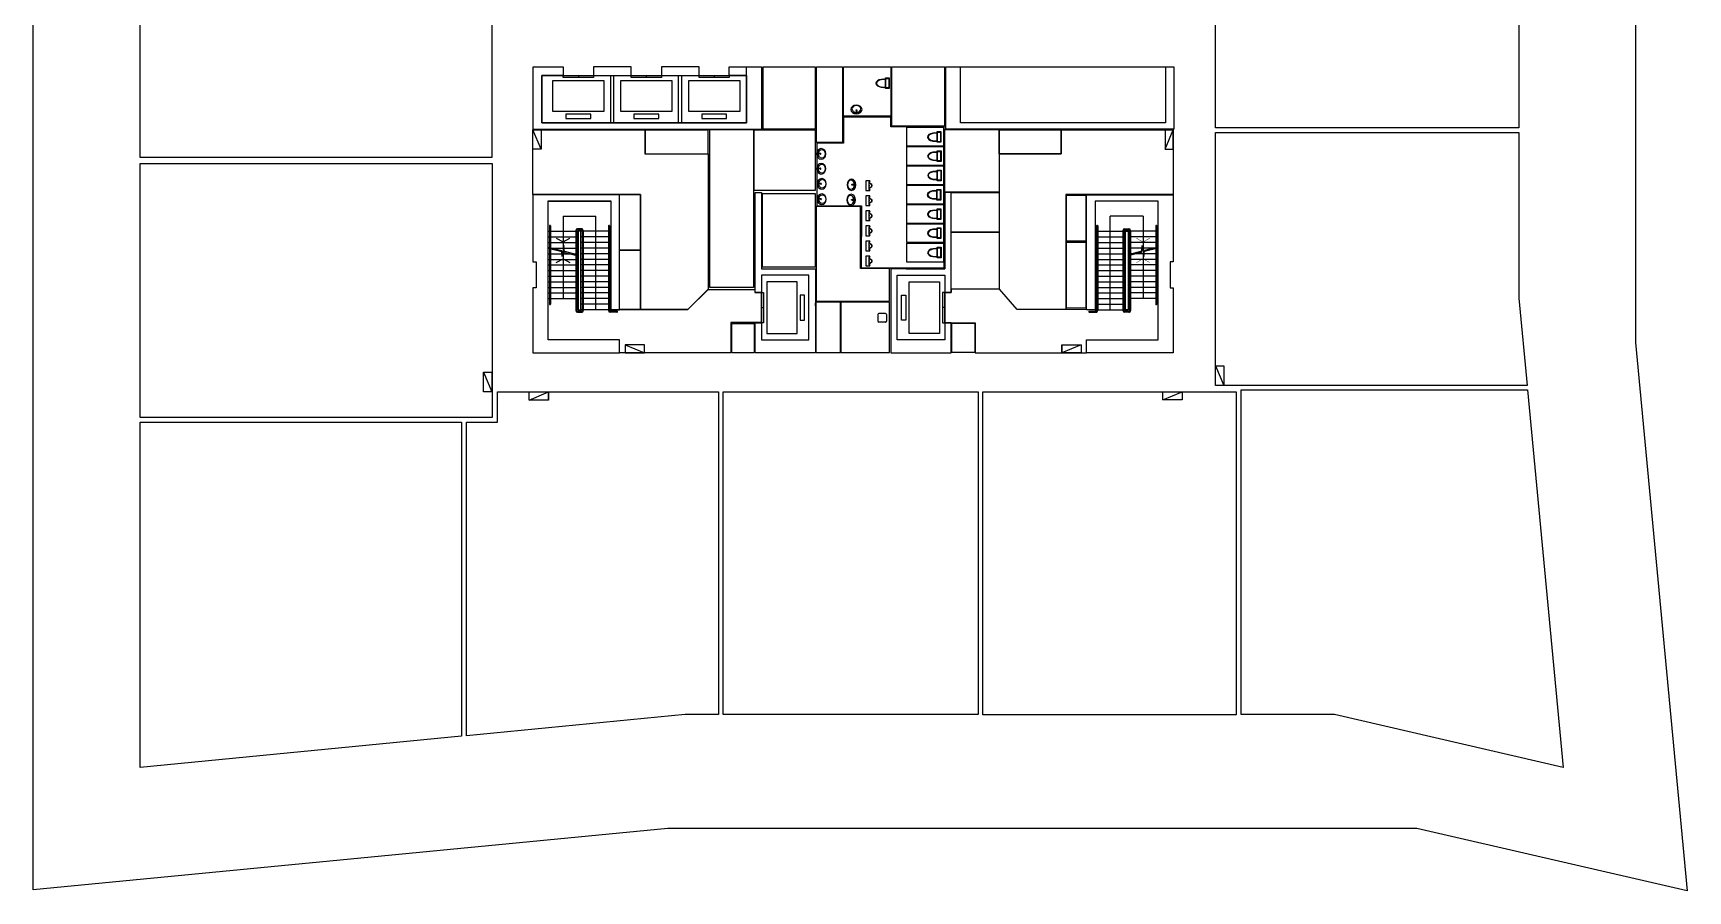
# Model space of a CAD drawing. Header units: millimetres. Extents: x -4538 to 72217, y -5606 to 73959.
# Drawn here: x -4538 to 72217, y -5606 to 34177 of the extents above; entities that cross this region are included whole.
import ezdxf

# ---------------------------------------------------------------- set-up
doc = ezdxf.new("R2010")
doc.units = ezdxf.units.MM
doc.header["$LTSCALE"] = 2000
doc.header["$MEASUREMENT"] = 0
doc.layers.get('0').update_dxf_attribs({"linetype": 'CONTINUOUS'})
for name, color, linetype in [('Column', 7, 'CONTINUOUS'), ('E&M', 7, 'CONTINUOUS'), ('Toilet', 7, 'CONTINUOUS'), ('Wall', 7, 'CONTINUOUS')]:
    doc.layers.add(name, color=color, linetype=linetype)

# ---------------------------------------------------------------- blocks, each defined once
blk = doc.blocks.new('matong')
at = {"layer": 'E&M', "color": 252, "transparency": 33554687}
for points in [[(37442, 24303), (37619, 24303), (37619, 23809), (37442, 23809)], [(37459, 24277), (37602, 24277), (37602, 23838), (37459, 23838)]]:
    blk.add_lwpolyline(points, close=True, dxfattribs=at)
for centre, major_axis in [((37349, 24052), (351, -1)), ((37347, 24051), (319, -1))]:
    blk.add_ellipse(centre, major_axis=major_axis, ratio=0.548212, start_param=1.269826, end_param=5.016753, dxfattribs=at)

msp = doc.modelspace()

# ---------------------------------------------------------------- linework, layer by layer
at = {"color": 7, "transparency": 33554687, "extrusion": (0, -0.017452, 0.999848), "elevation": 0}
for points in [[(29254, 29717), (18654, 29717), (18654, 32617), (20054, 32617), (20054, 32217), (19054, 32217), (19054, 30017), (28554, 30017), (28554, 32617), (29254, 32617), (29254, 29717)], [(23204, 32217), (23204, 32617), (21454, 32617), (21454, 32217), (23204, 32217)], [(26354, 32217), (26354, 32617), (24604, 32617), (24604, 32217), (26354, 32217)], [(28554, 32217), (27754, 32217), (27754, 32617), (28554, 32617)], [(40276, 29697), (43141, 29697), (43141, 28582), (40276, 28582), (40276, 29697)]]:
    msp.add_lwpolyline(points, dxfattribs=at)
at = {"ltscale": 0.92}
for points in [[(29323, 32617), (31741, 32617), (31741, 29722), (29323, 29722)], [(31803, 32617), (33004, 32617), (33004, 29106), (31803, 29106)], [(33045, 32612), (35240, 32612), (35240, 30317), (33045, 30317)], [(28915, 29691), (31741, 29691), (31741, 26873), (28915, 26873)], [(29292, 26734), (31741, 26734), (31741, 23315), (29292, 23315)], [(43394, 26657), (44284, 26657), (44284, 24525), (43394, 24525)], [(43387, 24488), (44284, 24488), (44284, 21414), (43387, 21414)], [(31790, 21709), (32899, 21709), (32899, 19353), (31790, 19353)], [(27867, 20715), (28907, 20715), (28907, 19344), (27867, 19344)], [(38076, 20719), (39138, 20719), (39138, 19357), (38076, 19357)]]:
    msp.add_lwpolyline(points, close=True, dxfattribs=at)
at = {"color": 7, "transparency": 33554687}
for points in [[(37745, 32602), (35273, 32602), (35273, 29870), (37745, 29870)], [(37792, 32617), (48377, 32617), (48377, 29717), (37792, 29717)], [(38479, 32614), (47988, 32614), (47988, 30022), (38479, 30022)], [(26855, 29709), (28873, 29709), (28873, 22374), (26855, 22374)], [(37747, 29701), (40275, 29701), (40275, 26793), (37747, 26793)], [(38044, 26791), (40277, 26791), (40277, 24939), (38044, 24939)], [(38044, 24939), (40277, 24939), (40277, 22299), (38044, 22299)], [(32934, 19359), (35190, 19359), (35190, 21697), (32934, 21697)]]:
    msp.add_lwpolyline(points, close=True, dxfattribs=at)
at = {"color": 7, "transparency": 33554687, "elevation": 562}
msp.add_lwpolyline([(19054, 32212), (28554, 32212), (28554, 30013), (19054, 30013)], close=True, dxfattribs=at)
at = {"ltscale": 0.92, "flags": 128}
for points in [[(31807, 29066), (31807, 26170), (33881, 26170), (33874, 23296), (37718, 23296), (37718, 29828), (35244, 29828), (35244, 30273), (33052, 30273), (33052, 29073), (31807, 29073)], [(31788, 26087), (31788, 21745), (35192, 21745), (35192, 23254), (33836, 23254), (33836, 26134), (31788, 26134), (31788, 26072)]]:
    msp.add_lwpolyline(points, dxfattribs=at)
at = {"color": 7, "transparency": 33554687}
for points in [[(18659, 29698), (23857, 29698), (23857, 28580), (26769, 28580), (26769, 22296), (25836, 21363), (23642, 21363), (23642, 26694), (18648, 26694), (18648, 29698)], [(43145, 29697), (48344, 29697), (48344, 26693), (43361, 26693), (43361, 21351), (41105, 21351), (40285, 22294), (40285, 28579), (43145, 28579), (43145, 29697)], [(19345, 19955), (19345, 26394), (22267, 26394), (22267, 21360), (22667, 21360), (25825, 21360), (26779, 22293), (28932, 22293), (28932, 22149), (29240, 22149), (29240, 20755), (27825, 20755), (27825, 19350), (22667, 19350), (22667, 19955), (19345, 19955)]]:
    msp.add_lwpolyline(points, dxfattribs=at)
at = {"color": 7, "transparency": 33554687, "extrusion": (0, -0.017452, 0.999848)}
for points in [[(23858, 29690), (26766, 29690), (26766, 28572), (23858, 28572), (23858, 29690)], [(18647, 22368), (18647, 19349), (22667, 19349), (22667, 19949), (19347, 19949), (19347, 26388), (22267, 26388), (22267, 21348), (22667, 21348), (22667, 26687), (18647, 26687), (18647, 23568), (18797, 23568), (18797, 22368), (18647, 22368)], [(22668, 26694), (23640, 26694), (23640, 24106), (22668, 24106), (22668, 26694)], [(28947, 26787), (29247, 26787), (29247, 23248), (31747, 23248), (31747, 19349), (28947, 19349), (28947, 20748), (29247, 20748), (29247, 19949), (31447, 19949), (31447, 22948), (29247, 22948), (29247, 22148), (28947, 22148)], [(28947, 22148), (28947, 26787)], [(38047, 26787), (37747, 26787), (37747, 23248), (35247, 23248), (35247, 19349), (38047, 19349), (38047, 20748), (37747, 20748), (37747, 19949), (35547, 19949), (35547, 22948), (37747, 22948), (37747, 22148), (38047, 22148), (38047, 26787)], [(48347, 22368), (48347, 19349), (44327, 19349), (44327, 19949), (47647, 19949), (47647, 26388), (44727, 26388), (44727, 21348), (44327, 21348), (44327, 26687), (48347, 26687), (48347, 23568), (48197, 23568), (48197, 22368), (48347, 22368)], [(22668, 24115), (23640, 24115), (23640, 21364), (22668, 21364), (22668, 24115)]]:
    msp.add_lwpolyline(points, dxfattribs=at)
at = {"color": 7, "transparency": 33554687, "elevation": 387}
msp.add_lwpolyline([(37747, 22145), (37747, 20745), (39164, 20744), (39164, 19349), (44327, 19346), (44327, 19945), (47647, 19945), (47647, 26384), (44727, 26384), (44727, 21345), (41105, 21351), (40285, 22294), (38044, 22299), (38044, 22145), (37747, 22145)], dxfattribs=at)
at = {"layer": 'Column', "color": 3, "transparency": 33554687, "extrusion": (0, -0.017452, 0.999848)}
for points in [[(64375, 41596), (64375, 29792), (50306, 29792), (50306, 41595), (64375, 41595)], [(429, 40122), (16744, 40122), (16744, 28410), (429, 28410), (429, 40122)], [(64375, 21880), (64757, 17830), (50306, 17830), (50306, 29579), (64375, 29579), (64375, 21880)], [(27254, 2568), (25714, 2568), (15559, 1586), (15559, 16135), (17000, 16135), (17000, 17544), (27254, 17544), (27254, 2568)], [(64776, 17630), (66428, 122), (55824, 2568), (51491, 2568), (51491, 17630), (64776, 17630)]]:
    msp.add_lwpolyline(points, dxfattribs=at)
at = {"layer": 'Column', "color": 3, "transparency": 33554687}
for points in [[(436, 28136), (16757, 28136), (16757, 16355), (436, 16355)], [(27476, 17546), (39295, 17546), (39295, 2581), (27476, 2581)], [(39517, 17545), (51265, 17545), (51265, 2567), (39517, 2567)]]:
    msp.add_lwpolyline(points, close=True, dxfattribs=at)
at = {"layer": 'Column', "color": 3, "transparency": 33554687, "extrusion": (0, -0.017452, 0.999848)}
msp.add_lwpolyline([(15335, 1564), (430, 122), (430, 16136), (15335, 16136), (15335, 1564)], close=True, dxfattribs=at)
at = {"layer": 'E&M', "color": 252, "transparency": 33554687}
for p, q in [((20754, 32212, 562), (20754, 32112, 560)), ((22254, 30013, 524), (22254, 32212, 562)), ((22404, 30013, 524), (22404, 32212, 562)), ((23904, 32212, 562), (23904, 32112, 560)), ((25404, 30013, 524), (25404, 32212, 562)), ((25554, 30013, 524), (25554, 32212, 562)), ((27054, 32212, 562), (27054, 32112, 560)), ((33646, 30583, 735), (33636, 30478, 734)), ((33651, 30583, 735), (33640, 30520, 735)), ((33667, 30587, 735), (33644, 30610, 735)), ((33667, 30610, 735), (33644, 30587, 735)), ((33661, 30583, 735), (33672, 30520, 735)), ((33676, 30478, 735), (33666, 30583, 735)), ((19027, 28793, 503), (18647, 29693, 518)), ((47967, 28793, 503), (48347, 29693, 518)), ((31865, 28601, 735), (31970, 28591, 735)), ((31970, 28571, 735), (31865, 28561, 734)), ((31970, 28586, 735), (31906, 28597, 735)), ((31970, 28576, 735), (31906, 28565, 735)), ((31973, 28592, 735), (31996, 28570, 735)), ((31996, 28592, 735), (31973, 28570, 735)), ((31863, 27910, 735), (31968, 27900, 735)), ((31968, 27880, 735), (31863, 27870, 734)), ((31968, 27895, 735), (31904, 27907, 735)), ((31968, 27885, 735), (31904, 27874, 735)), ((31972, 27902, 735), (31994, 27879, 735)), ((31994, 27902, 735), (31972, 27879, 735)), ((31884, 27210, 735), (31989, 27200, 735)), ((31989, 27180, 735), (31884, 27170, 734)), ((31989, 27195, 735), (31925, 27206, 735)), ((31989, 27185, 735), (31925, 27174, 735)), ((31993, 27201, 735), (32015, 27179, 735)), ((32015, 27201, 735), (31993, 27179, 735)), ((33471, 27156, 735), (33448, 27133, 735)), ((33448, 27156, 735), (33471, 27133, 735)), ((33579, 27164, 735), (33474, 27154, 735)), ((33474, 27149, 735), (33538, 27160, 735)), ((33474, 27139, 735), (33538, 27128, 735)), ((33474, 27134, 735), (33579, 27124, 734)), ((34082, 27330, 449), (34082, 26880, 441)), ((34257, 27330, 449), (34082, 27330, 449)), ((34082, 26880, 441), (34257, 26880, 441)), ((34222, 27259, 448), (34222, 26952, 442)), ((34361, 27149, 446), (34230, 27244, 448)), ((34230, 26967, 443), (34361, 27062, 444)), ((34355, 27141, 446), (34238, 27226, 447)), ((34238, 26985, 443), (34355, 27070, 445)), ((34242, 27280, 448), (34257, 27280, 448)), ((34257, 26930, 442), (34242, 26930, 442)), ((31884, 26498, 735), (31989, 26488, 735)), ((31989, 26468, 735), (31884, 26458, 734)), ((31989, 26483, 735), (31925, 26494, 735)), ((31989, 26473, 735), (31925, 26462, 735)), ((31993, 26489, 735), (32015, 26467, 735)), ((32015, 26489, 735), (31993, 26467, 735)), ((33450, 26455, 735), (33427, 26432, 735)), ((33427, 26455, 735), (33450, 26432, 735)), ((33558, 26464, 735), (33453, 26454, 735)), ((33453, 26449, 735), (33517, 26460, 735)), ((33453, 26439, 735), (33517, 26428, 735)), ((33453, 26434, 735), (33558, 26424, 734)), ((34082, 26631, 437), (34082, 26181, 429)), ((34257, 26631, 437), (34082, 26631, 437)), ((34082, 26181, 429), (34257, 26181, 429)), ((34222, 26559, 436), (34222, 26252, 430)), ((34361, 26449, 434), (34230, 26544, 435)), ((34230, 26267, 431), (34361, 26362, 432)), ((34355, 26441, 434), (34238, 26526, 435)), ((34238, 26285, 431), (34355, 26370, 432)), ((34242, 26581, 436), (34257, 26581, 436)), ((34257, 26231, 430), (34242, 26231, 430)), ((20047, 25684, 448), (21567, 25684, 448)), ((20047, 25684, 448), (20047, 21865, 382)), ((21567, 21345, 373), (21567, 25684, 448)), ((34082, 25931, 425), (34082, 25481, 417)), ((34257, 25931, 425), (34082, 25931, 425)), ((34082, 25481, 417), (34257, 25481, 417)), ((34222, 25859, 423), (34222, 25552, 418)), ((34361, 25749, 422), (34230, 25845, 423)), ((34230, 25567, 418), (34361, 25662, 420)), ((34355, 25741, 421), (34238, 25827, 423)), ((34238, 25585, 419), (34355, 25670, 420)), ((34242, 25881, 424), (34257, 25881, 424)), ((34257, 25531, 418), (34242, 25531, 418)), ((46947, 25684, 448), (45427, 25684, 448)), ((45427, 21345, 373), (45427, 25684, 448)), ((46947, 25684, 448), (46947, 21865, 382)), ((19347, 24984, 436), (19412, 24984, 436)), ((19347, 24724, 432), (19412, 24724, 432)), ((19412, 25234, 440), (19412, 24236, 423)), ((19462, 25234, 440), (19462, 24223, 423)), ((19462, 24984, 436), (20632, 24984, 436)), ((19462, 24724, 432), (20632, 24724, 432)), ((20632, 25024, 437), (20632, 23929, 418)), ((20682, 25024, 437), (20682, 23917, 417)), ((20682, 24984, 436), (20747, 24984, 436)), ((20682, 24724, 432), (20747, 24724, 432)), ((20907, 25099, 438), (20707, 25099, 438)), ((20907, 25049, 437), (20707, 25049, 437)), ((20932, 24984, 436), (20867, 24984, 436)), ((20932, 24724, 432), (20867, 24724, 432)), ((20932, 25024, 437), (20932, 21305, 372)), ((20982, 25024, 437), (20982, 21305, 372)), ((22152, 24984, 436), (20982, 24984, 436)), ((22152, 24724, 432), (20982, 24724, 432)), ((22152, 25234, 440), (22152, 21305, 372)), ((22202, 25234, 440), (22202, 21305, 372)), ((22267, 24984, 436), (22202, 24984, 436)), ((22267, 24724, 432), (22202, 24724, 432)), ((34082, 25231, 412), (34082, 24781, 405)), ((34257, 25231, 412), (34082, 25231, 412)), ((34082, 24781, 405), (34257, 24781, 405)), ((34222, 25159, 411), (34222, 24853, 406)), ((34361, 25050, 409), (34230, 25145, 411)), ((34230, 24867, 406), (34361, 24962, 408)), ((34355, 25042, 409), (34238, 25127, 411)), ((34238, 24885, 406), (34355, 24970, 408)), ((34242, 25181, 412), (34257, 25181, 412)), ((34257, 24831, 405), (34242, 24831, 405)), ((44727, 24984, 436), (44792, 24984, 436)), ((44727, 24724, 432), (44792, 24724, 432)), ((44792, 25234, 440), (44792, 21305, 372)), ((44842, 25234, 440), (44842, 21305, 372)), ((44842, 24984, 436), (46012, 24984, 436)), ((44842, 24724, 432), (46012, 24724, 432)), ((46012, 25024, 437), (46012, 21305, 372)), ((46062, 25024, 437), (46062, 21305, 372)), ((46062, 24984, 436), (46127, 24984, 436)), ((46062, 24724, 432), (46127, 24724, 432)), ((46087, 25099, 438), (46287, 25099, 438)), ((46087, 25049, 437), (46287, 25049, 437)), ((46312, 24984, 436), (46247, 24984, 436)), ((46312, 24724, 432), (46247, 24724, 432)), ((46312, 25024, 437), (46312, 23917, 417)), ((46362, 25024, 437), (46362, 23929, 418)), ((47532, 24984, 436), (46362, 24984, 436)), ((47532, 24724, 432), (46362, 24724, 432)), ((47532, 25234, 440), (47532, 24223, 423)), ((47582, 25234, 440), (47582, 24236, 423)), ((47647, 24984, 436), (47582, 24984, 436)), ((47647, 24724, 432), (47582, 24724, 432)), ((19347, 24464, 427), (19412, 24464, 427)), ((19347, 24252, 423), (19982, 24092, 421)), ((19347, 24201, 422), (19987, 24041, 420)), ((19347, 23944, 418), (19412, 23944, 418)), ((19412, 24185, 422), (19412, 21605, 377)), ((19462, 24464, 427), (20632, 24464, 427)), ((19462, 24172, 422), (19462, 21605, 377)), ((19462, 23944, 418), (20367, 23944, 418)), ((19538, 24204, 422), (20632, 24204, 422)), ((20111, 24060, 420), (20747, 23900, 417)), ((20116, 24007, 419), (20747, 23849, 416)), ((20572, 23944, 418), (20632, 23944, 418)), ((20632, 23878, 417), (20632, 21305, 372)), ((20682, 24464, 427), (20747, 24464, 427)), ((20682, 24204, 422), (20747, 24204, 422)), ((20682, 23944, 418), (20747, 23944, 418)), ((20682, 23865, 417), (20682, 21305, 372)), ((20932, 24464, 427), (20867, 24464, 427)), ((20932, 24204, 422), (20867, 24204, 422)), ((20932, 23944, 418), (20867, 23944, 418)), ((22152, 24464, 427), (20982, 24464, 427)), ((22152, 24204, 422), (20982, 24204, 422)), ((22152, 23944, 418), (20982, 23944, 418)), ((22267, 24464, 427), (22202, 24464, 427)), ((22267, 24204, 422), (22202, 24204, 422)), ((22267, 23944, 418), (22202, 23944, 418)), ((34082, 24531, 400), (34082, 24081, 392)), ((34257, 24531, 400), (34082, 24531, 400)), ((34082, 24081, 392), (34257, 24081, 392)), ((34082, 23831, 388), (34082, 23382, 380)), ((34257, 23831, 388), (34082, 23831, 388)), ((34222, 24460, 399), (34222, 24153, 394)), ((34361, 24350, 397), (34230, 24445, 399)), ((34230, 24167, 394), (34361, 24263, 396)), ((34355, 24342, 397), (34238, 24427, 398)), ((34238, 24185, 394), (34355, 24271, 396)), ((34242, 24481, 399), (34257, 24481, 399)), ((34257, 24131, 393), (34242, 24131, 393)), ((44727, 24464, 427), (44792, 24464, 427)), ((44727, 24204, 422), (44792, 24204, 422)), ((44727, 23944, 418), (44792, 23944, 418)), ((44842, 24464, 427), (46012, 24464, 427)), ((44842, 24204, 422), (46012, 24204, 422)), ((44842, 23944, 418), (46012, 23944, 418)), ((46062, 24464, 427), (46127, 24464, 427)), ((46062, 24204, 422), (46127, 24204, 422)), ((46062, 23944, 418), (46127, 23944, 418)), ((46312, 24464, 427), (46247, 24464, 427)), ((46312, 24204, 422), (46247, 24204, 422)), ((46883, 24060, 420), (46247, 23900, 417)), ((46878, 24007, 419), (46247, 23849, 416)), ((46312, 23944, 418), (46247, 23944, 418)), ((46312, 23865, 417), (46312, 21305, 372)), ((47532, 24464, 427), (46362, 24464, 427)), ((47456, 24204, 422), (46362, 24204, 422)), ((46422, 23944, 418), (46362, 23944, 418)), ((46362, 23878, 417), (46362, 21305, 372)), ((47532, 23944, 418), (46627, 23944, 418)), ((47647, 24201, 422), (47007, 24041, 420)), ((47647, 24252, 423), (47011, 24092, 421)), ((47532, 24172, 422), (47532, 21605, 377)), ((47647, 24464, 427), (47582, 24464, 427)), ((47582, 24185, 422), (47582, 21605, 377)), ((47647, 23944, 418), (47582, 23944, 418)), ((19347, 23684, 413), (19412, 23684, 413)), ((19347, 23424, 409), (19412, 23424, 409)), ((19347, 23164, 404), (19412, 23164, 404)), ((19462, 23684, 413), (20632, 23684, 413)), ((19462, 23424, 409), (20632, 23424, 409)), ((19462, 23164, 404), (20632, 23164, 404)), ((20682, 23684, 413), (20747, 23684, 413)), ((20682, 23424, 409), (20747, 23424, 409)), ((20682, 23164, 404), (20747, 23164, 404)), ((20932, 23684, 413), (20867, 23684, 413)), ((20932, 23424, 409), (20867, 23424, 409)), ((20932, 23164, 404), (20867, 23164, 404)), ((22152, 23684, 413), (20982, 23684, 413)), ((22152, 23424, 409), (20982, 23424, 409)), ((22152, 23164, 404), (20982, 23164, 404)), ((22267, 23684, 413), (22202, 23684, 413)), ((22267, 23424, 409), (22202, 23424, 409)), ((22267, 23164, 404), (22202, 23164, 404)), ((34082, 23382, 380), (34257, 23382, 380)), ((34222, 23760, 387), (34222, 23453, 381)), ((34361, 23650, 385), (34230, 23745, 387)), ((34230, 23468, 382), (34361, 23563, 383)), ((34355, 23642, 385), (34238, 23727, 386)), ((34238, 23486, 382), (34355, 23571, 383)), ((34242, 23781, 387), (34257, 23781, 387)), ((34257, 23431, 381), (34242, 23431, 381)), ((44727, 23684, 413), (44792, 23684, 413)), ((44727, 23424, 409), (44792, 23424, 409)), ((44727, 23164, 404), (44792, 23164, 404)), ((44842, 23684, 413), (46012, 23684, 413)), ((44842, 23424, 409), (46012, 23424, 409)), ((44842, 23164, 404), (46012, 23164, 404)), ((46062, 23684, 413), (46127, 23684, 413)), ((46062, 23424, 409), (46127, 23424, 409)), ((46062, 23164, 404), (46127, 23164, 404)), ((46312, 23684, 413), (46247, 23684, 413)), ((46312, 23424, 409), (46247, 23424, 409)), ((46312, 23164, 404), (46247, 23164, 404)), ((47532, 23684, 413), (46362, 23684, 413)), ((47532, 23424, 409), (46362, 23424, 409)), ((47532, 23164, 404), (46362, 23164, 404)), ((47647, 23684, 413), (47582, 23684, 413)), ((47647, 23424, 409), (47582, 23424, 409)), ((47647, 23164, 404), (47582, 23164, 404)), ((19347, 22905, 400), (19412, 22905, 400)), ((19347, 22645, 395), (19412, 22645, 395)), ((19347, 22385, 391), (19412, 22385, 391)), ((19462, 22905, 400), (20632, 22905, 400)), ((19462, 22645, 395), (20632, 22645, 395)), ((19462, 22385, 391), (20632, 22385, 391)), ((20682, 22905, 400), (20747, 22905, 400)), ((20682, 22645, 395), (20747, 22645, 395)), ((20682, 22385, 391), (20747, 22385, 391)), ((20932, 22905, 400), (20867, 22905, 400)), ((20932, 22645, 395), (20867, 22645, 395)), ((20932, 22385, 391), (20867, 22385, 391)), ((22152, 22905, 400), (20982, 22905, 400)), ((22152, 22645, 395), (20982, 22645, 395)), ((22152, 22385, 391), (20982, 22385, 391)), ((22267, 22905, 400), (22202, 22905, 400)), ((22267, 22645, 395), (22202, 22645, 395)), ((22267, 22385, 391), (22202, 22385, 391)), ((44727, 22905, 400), (44792, 22905, 400)), ((44727, 22645, 395), (44792, 22645, 395)), ((44727, 22385, 391), (44792, 22385, 391)), ((44842, 22905, 400), (46012, 22905, 400)), ((44842, 22645, 395), (46012, 22645, 395)), ((44842, 22385, 391), (46012, 22385, 391)), ((46062, 22905, 400), (46127, 22905, 400)), ((46062, 22645, 395), (46127, 22645, 395)), ((46062, 22385, 391), (46127, 22385, 391)), ((46312, 22905, 400), (46247, 22905, 400)), ((46312, 22645, 395), (46247, 22645, 395)), ((46312, 22385, 391), (46247, 22385, 391)), ((47532, 22905, 400), (46362, 22905, 400)), ((47532, 22645, 395), (46362, 22645, 395)), ((47532, 22385, 391), (46362, 22385, 391)), ((47647, 22905, 400), (47582, 22905, 400)), ((47647, 22645, 395), (47582, 22645, 395)), ((47647, 22385, 391), (47582, 22385, 391)), ((19347, 22125, 386), (19412, 22125, 386)), ((19347, 21865, 382), (19412, 21865, 382)), ((19462, 22125, 386), (20632, 22125, 386)), ((19462, 21865, 382), (20632, 21865, 382)), ((20682, 22125, 386), (20747, 22125, 386)), ((20682, 21865, 382), (20747, 21865, 382)), ((20932, 22125, 386), (20867, 22125, 386)), ((20932, 21865, 382), (20867, 21865, 382)), ((20932, 21605, 377), (20867, 21605, 377)), ((22152, 22125, 386), (20982, 22125, 386)), ((22152, 21865, 382), (20982, 21865, 382)), ((22152, 21605, 377), (20982, 21605, 377)), ((22267, 22125, 386), (22202, 22125, 386)), ((22267, 21865, 382), (22202, 21865, 382)), ((22267, 21605, 377), (22202, 21605, 377)), ((44727, 22125, 386), (44792, 22125, 386)), ((44727, 21865, 382), (44792, 21865, 382)), ((44727, 21605, 377), (44792, 21605, 377)), ((44842, 22125, 386), (46012, 22125, 386)), ((44842, 21865, 382), (46012, 21865, 382)), ((44842, 21605, 377), (46012, 21605, 377)), ((46062, 22125, 386), (46127, 22125, 386)), ((46062, 21865, 382), (46127, 21865, 382)), ((46062, 21605, 377), (46127, 21605, 377)), ((46312, 22125, 386), (46247, 22125, 386)), ((46312, 21865, 382), (46247, 21865, 382)), ((47532, 22125, 386), (46362, 22125, 386)), ((47532, 21865, 382), (46362, 21865, 382)), ((47647, 22125, 386), (47582, 22125, 386)), ((47647, 21865, 382), (47582, 21865, 382)), ((20707, 21280, 371), (20907, 21280, 371)), ((20707, 21230, 371), (20907, 21230, 371)), ((20747, 21345, 373), (20867, 21345, 373)), ((20932, 21345, 373), (20867, 21345, 373)), ((22152, 21345, 373), (20982, 21345, 373)), ((22267, 21345, 373), (22202, 21345, 373)), ((22542, 21280, 371), (22227, 21280, 371)), ((22542, 21230, 371), (22227, 21230, 371)), ((29247, 21445, 374), (29347, 21445, 374)), ((34643, 21123, 369), (34643, 20823, 363)), ((34993, 21173, 369), (34693, 21173, 369)), ((34993, 20773, 362), (34693, 20773, 362)), ((35043, 21123, 369), (35043, 20823, 363)), ((37747, 21445, 374), (37647, 21445, 374)), ((44452, 21280, 371), (44767, 21280, 371)), ((44452, 21230, 371), (44767, 21230, 371)), ((44727, 21345, 373), (44792, 21345, 373)), ((44842, 21345, 373), (46012, 21345, 373)), ((46062, 21345, 373), (46127, 21345, 373)), ((46287, 21280, 371), (46087, 21280, 371)), ((46287, 21230, 371), (46087, 21230, 371)), ((46247, 21345, 373), (46127, 21345, 373)), ((22917, 19726, 344), (23817, 19346, 338)), ((44077, 19726, 344), (43177, 19346, 338)), ((43177, 19726, 344), (43177, 19346, 338)), ((43177, 19726, 344), (44077, 19726, 344)), ((16361, 18446, 322), (16741, 17546, 306)), ((50310, 18739, 322), (50690, 17839, 306)), ((18473, 17159, 300), (19373, 17539, 306)), ((19373, 17159, 300), (19373, 17539, 306)), ((47856, 17164, 300), (48756, 17544, 306))]:
    msp.add_line(p, q, dxfattribs=at)
at = {"layer": 'E&M', "color": 252, "transparency": 33554687, "extrusion": (0, -0.017452, 0.999848)}
for points, elevation in [([(19554, 30567), (21954, 30567), (21954, 31967), (19554, 31967), (19554, 30567)], 0), ([(20054, 32217), (21454, 32217), (21454, 32117), (20054, 32117), (20054, 32217)], 0), ([(22704, 30567), (25104, 30567), (25104, 31967), (22704, 31967), (22704, 30567)], 0), ([(23204, 32217), (24604, 32217), (24604, 32117), (23204, 32117), (23204, 32217)], 0), ([(25854, 30567), (28254, 30567), (28254, 31967), (25854, 31967), (25854, 30567)], 0), ([(26354, 32217), (27754, 32217), (27754, 32117), (26354, 32117), (26354, 32217)], 0), ([(21329, 30417), (20179, 30417), (20179, 30217), (21329, 30217), (21329, 30417)], 0), ([(24479, 30417), (23329, 30417), (23329, 30217), (24479, 30217), (24479, 30417)], 0), ([(27629, 30417), (26479, 30417), (26479, 30217), (27629, 30217), (27629, 30417)], 0), ([(50310, 17842), (50310, 18742), (50690, 18742), (50690, 17842), (50310, 17842)], -5), ([(19373, 17162), (18473, 17162), (18473, 17542), (19373, 17542), (19373, 17162)], 0)]:
    msp.add_lwpolyline(points, dxfattribs=dict(at, elevation=elevation))
for points in [[(19027, 29697), (19027, 28797), (18647, 28797), (18647, 29697), (19027, 29697)], [(47967, 29697), (47967, 28797), (48347, 28797), (48347, 29697), (47967, 29697)], [(19730, 24672), (20047, 24493), (20364, 24672)], [(20867, 21348), (20867, 24988), (20747, 24988), (20747, 21348)], [(46127, 21348), (46127, 24988), (46247, 24988), (46247, 21348)], [(20116, 24011), (20086, 24334), (20008, 23816), (19982, 24096)], [(46878, 24011), (46908, 24334), (46986, 23816), (47011, 24096)], [(19730, 23534), (20047, 23713), (20364, 23534)], [(30897, 20248), (30897, 22648), (29497, 22648), (29497, 20248), (30897, 20248)], [(36097, 20248), (36097, 22648), (37497, 22648), (37497, 20248), (36097, 20248)], [(29247, 20748), (29247, 22148), (29347, 22148), (29347, 20748), (29247, 20748)], [(31047, 22023), (31047, 20873), (31247, 20873), (31247, 22023), (31047, 22023)], [(35947, 22023), (35947, 20873), (35747, 20873), (35747, 22023), (35947, 22023)], [(37747, 20748), (37747, 22148), (37647, 22148), (37647, 20748), (37747, 20748)], [(23817, 19729), (22917, 19729), (22917, 19349), (23817, 19349), (23817, 19729)], [(43177, 19729), (44077, 19729), (44077, 19349), (43177, 19349), (43177, 19729)], [(16361, 17549), (16361, 18449), (16741, 18449), (16741, 17549), (16361, 17549)], [(48756, 17166), (47856, 17166), (47856, 17546), (48756, 17546), (48756, 17166)]]:
    msp.add_lwpolyline(points, dxfattribs=at)
at = {"layer": 'E&M', "color": 252, "transparency": 33554687}
for points in [[(37390, 29606), (37568, 29606), (37568, 29112), (37390, 29112)], [(37408, 29580), (37550, 29580), (37550, 29141), (37408, 29141)], [(37397, 28719), (37575, 28719), (37575, 28225), (37397, 28225)], [(37414, 28693), (37557, 28693), (37557, 28253), (37414, 28253)], [(37399, 27826), (37577, 27826), (37577, 27332), (37399, 27332)], [(37416, 27800), (37559, 27800), (37559, 27361), (37416, 27361)], [(37382, 26929), (37559, 26929), (37559, 26435), (37382, 26435)], [(37399, 26903), (37542, 26903), (37542, 26463), (37399, 26463)], [(37388, 26024), (37566, 26024), (37566, 25530), (37388, 25530)], [(37406, 25998), (37549, 25998), (37549, 25558), (37406, 25558)], [(37390, 25149), (37568, 25149), (37568, 24655), (37390, 24655)], [(37408, 25123), (37551, 25123), (37551, 24683), (37408, 24683)], [(37397, 24244), (37575, 24244), (37575, 23750), (37397, 23750)], [(37414, 24218), (37557, 24218), (37557, 23778), (37414, 23778)]]:
    msp.add_lwpolyline(points, close=True, dxfattribs=at)
at = {"layer": 'E&M', "color": 252, "transparency": 33554687, "extrusion": (0, -0.017452, 0.999848), "const_width": 20}
for points in [[(47264, 24672), (46947, 24493), (46630, 24672)], [(47264, 23534), (46947, 23713), (46630, 23534)]]:
    msp.add_lwpolyline(points, dxfattribs=at)
at = {"layer": 'E&M', "color": 252, "transparency": 33554687, "extrusion": (0, 0, -1)}
for centre, major_axis in [((33652, 30634, 1771), (-260, 0)), ((33653, 30660, 2834), (-208, 0)), ((33424, 27140, 1771), (0, -260)), ((33398, 27142, 2834), (0, -208)), ((33403, 26440, 1771), (0, -260)), ((33377, 26441, 2834), (0, -208))]:
    msp.add_ellipse(centre, major_axis=major_axis, ratio=0.764677, dxfattribs=at)
at = {"layer": 'E&M', "color": 252, "transparency": 33554687, "extrusion": (0.017452, 0, -0.999848)}
for centre, major_axis, start_param, end_param in [((33526, 30509, 733), (0, -15), 4.539893, 5.932082), ((33556, 30491, 733), (0, -25), 1.442119, 1.699474), ((33526, 30474, 733), (0, -15), 3.492696, 4.884885), ((33556, 30491, 733), (0, -22.5), 1.774556, 2.414234), ((33556, 30491, 733), (0, -22.5), 0.727359, 1.367037), ((33556, 30491, 733), (0, -25), 2.489316, 2.746672), ((33556, 30491, 733), (0, -25), 0.394921, 0.652276), ((33556, 30526, 733), (0, -15), 5.587091, 6.97928), ((33556, 30457, 733), (0, -15), 2.445498, 3.837687), ((33556, 30491, 733), (0, -22.5), 2.821754, 3.461432), ((33556, 30491, 733), (0, -22.5), 5.963346, 6.603024), ((33556, 30491, 733), (0, -25), 3.536514, 3.793869), ((33556, 30491, 733), (0, -25), 5.630909, 5.888264), ((33586, 30509, 734), (0, -15), 0.351103, 1.743292), ((33586, 30474, 734), (0, -15), 1.398301, 2.790489), ((33556, 30491, 733), (0, -22.5), 3.868951, 4.508629), ((33556, 30491, 733), (0, -22.5), 4.916149, 5.555827), ((33556, 30491, 733), (0, -25), 4.583711, 4.841067), ((33656, 30598, 735), (0, -21), 0.51338, 5.769805), ((33656, 30478, 735), (0, -20), 4.712389, 7.853982), ((33656, 30598, 735), (0, -16), 0.653847, 5.629339), ((33656, 30583, 735), (0, -10), 1.570796, 4.712389), ((33656, 30583, 735), (0, -5), 1.570796, 4.712389), ((33726, 30509, 736), (0, -15), 4.539893, 5.932082), ((33756, 30491, 737), (0, -25), 1.442119, 1.699474), ((33726, 30474, 736), (0, -15), 3.492696, 4.884885), ((33756, 30491, 737), (0, -22.5), 1.774556, 2.414234), ((33756, 30491, 737), (0, -22.5), 0.727359, 1.367037), ((33756, 30491, 737), (0, -25), 2.489316, 2.746672), ((33756, 30491, 737), (0, -25), 0.394921, 0.652276), ((33756, 30526, 737), (0, -15), 5.587091, 6.97928), ((33756, 30457, 737), (0, -15), 2.445498, 3.837687), ((33756, 30491, 737), (0, -22.5), 2.821754, 3.461432), ((33756, 30491, 737), (0, -22.5), 5.963346, 6.603024), ((33756, 30491, 737), (0, -25), 3.536514, 3.793869), ((33756, 30491, 737), (0, -25), 5.630909, 5.888264), ((33786, 30509, 737), (0, -15), 0.351103, 1.743292), ((33786, 30474, 737), (0, -15), 1.398301, 2.790489), ((33756, 30491, 737), (0, -22.5), 3.868951, 4.508629), ((33756, 30491, 737), (0, -22.5), 4.916149, 5.555827), ((33756, 30491, 737), (0, -25), 4.583711, 4.841067)]:
    msp.add_ellipse(centre, major_axis=major_axis, ratio=0.999848, start_param=start_param, end_param=end_param, dxfattribs=at)
for centre, major_axis in [((33556, 30491, 733), (0, -15)), ((33656, 30478, 735), (0, -10)), ((33756, 30491, 737), (0, -15))]:
    msp.add_ellipse(centre, major_axis=major_axis, ratio=0.999848, dxfattribs=at)
at = {"layer": 'E&M', "color": 252, "transparency": 33554687}
for centre, major_axis in [((37298, 29355), (351, -1)), ((37295, 29354), (319, -1)), ((37305, 28468), (351, -1)), ((37302, 28466), (319, -1)), ((37307, 27575), (351, -1)), ((37304, 27574), (319, -1)), ((37289, 26678), (351, -1)), ((37286, 26676), (319, -1)), ((37296, 25773), (351, -1)), ((37293, 25771), (319, -1)), ((37298, 24898), (351, -1)), ((37295, 24896), (319, -1)), ((37305, 23993), (351, -1)), ((37302, 23991), (319, -1))]:
    msp.add_ellipse(centre, major_axis=major_axis, ratio=0.548212, start_param=1.269826, end_param=5.016753, dxfattribs=at)
for centre, major_axis in [((32020, 28577, 1771), (0, -260)), ((32046, 28578, 2834), (0, -208)), ((32018, 27886, 1771), (0, -260)), ((32045, 27888, 2834), (0, -208)), ((32039, 27186, 1771), (0, -260)), ((32066, 27187, 2834), (0, -208)), ((32039, 26474, 1771), (0, -260)), ((32066, 26475, 2834), (0, -208))]:
    msp.add_ellipse(centre, major_axis=major_axis, ratio=0.764677, dxfattribs=at)
at = {"layer": 'E&M', "color": 252, "transparency": 33554687, "extrusion": (0, -0.017452, 0.999848)}
for centre, major_axis, start_param, end_param in [((31865, 28581, 735), (-20, 0), 4.712389, 7.853982), ((31878, 28681, 737), (-25, 0), 5.630909, 5.888264), ((31843, 28681, 737), (-15, 0), 2.445498, 3.837687), ((31878, 28681, 737), (-22.5, 0), 5.963346, 6.603024), ((31878, 28681, 737), (-25, 0), 0.394921, 0.652276), ((31878, 28481, 733), (-25, 0), 5.630909, 5.888264), ((31843, 28481, 733), (-15, 0), 2.445498, 3.837687), ((31878, 28481, 733), (-22.5, 0), 5.963346, 6.603024), ((31878, 28481, 733), (-25, 0), 0.394921, 0.652276), ((31860, 28711, 737), (-15, 0), 1.398301, 2.790489), ((31860, 28651, 736), (-15, 0), 3.492696, 4.884885), ((31860, 28511, 734), (-15, 0), 1.398301, 2.790489), ((31860, 28451, 733), (-15, 0), 3.492696, 4.884885), ((31878, 28681, 737), (-22.5, 0), 4.916149, 5.555827), ((31878, 28681, 737), (-22.5, 0), 0.727359, 1.367037), ((31878, 28481, 733), (-22.5, 0), 4.916149, 5.555827), ((31878, 28481, 733), (-22.5, 0), 0.727359, 1.367037), ((31878, 28681, 737), (-25, 0), 4.583711, 4.841067), ((31878, 28681, 737), (-25, 0), 1.442119, 1.699474), ((31878, 28481, 733), (-25, 0), 4.583711, 4.841067), ((31878, 28481, 733), (-25, 0), 1.442119, 1.699474), ((31895, 28711, 737), (-15, 0), 0.351103, 1.743292), ((31895, 28651, 736), (-15, 0), 4.539893, 5.932082), ((31895, 28511, 734), (-15, 0), 0.351103, 1.743292), ((31895, 28451, 733), (-15, 0), 4.539893, 5.932082), ((31878, 28681, 737), (-22.5, 0), 3.868951, 4.508629), ((31878, 28681, 737), (-22.5, 0), 1.774556, 2.414234), ((31878, 28481, 733), (-22.5, 0), 3.868951, 4.508629), ((31878, 28481, 733), (-22.5, 0), 1.774556, 2.414234), ((31912, 28681, 737), (-15, 0), 5.587091, 6.97928), ((31912, 28481, 733), (-15, 0), 5.587091, 6.97928), ((31878, 28681, 737), (-25, 0), 3.536514, 3.793869), ((31878, 28681, 737), (-25, 0), 2.489316, 2.746672), ((31878, 28481, 733), (-25, 0), 3.536514, 3.793869), ((31878, 28481, 733), (-25, 0), 2.489316, 2.746672), ((31878, 28681, 737), (-22.5, 0), 2.821754, 3.461432), ((31878, 28481, 733), (-22.5, 0), 2.821754, 3.461432), ((31985, 28581, 735), (-21, 0), 0.51338, 5.769805), ((31970, 28581, 735), (-10, 0), 1.570796, 4.712389), ((31970, 28581, 735), (-5, 0), 1.570796, 4.712389), ((31985, 28581, 735), (-16, 0), 0.653847, 5.629339), ((31863, 27890, 735), (-20, 0), 4.712389, 7.853982), ((31876, 27990, 737), (-25, 0), 5.630909, 5.888264), ((31841, 27990, 737), (-15, 0), 2.445498, 3.837687), ((31876, 27990, 737), (-22.5, 0), 5.963346, 6.603024), ((31876, 27990, 737), (-25, 0), 0.394921, 0.652276), ((31876, 27790, 733), (-25, 0), 5.630909, 5.888264), ((31841, 27790, 733), (-15, 0), 2.445498, 3.837687), ((31876, 27790, 733), (-22.5, 0), 5.963346, 6.603024), ((31876, 27790, 733), (-25, 0), 0.394921, 0.652276), ((31859, 28020, 737), (-15, 0), 1.398301, 2.790489), ((31859, 27960, 736), (-15, 0), 3.492696, 4.884885), ((31859, 27820, 734), (-15, 0), 1.398301, 2.790489), ((31859, 27761, 733), (-15, 0), 3.492696, 4.884885), ((31876, 27990, 737), (-22.5, 0), 4.916149, 5.555827), ((31876, 27990, 737), (-22.5, 0), 0.727359, 1.367037), ((31876, 27790, 733), (-22.5, 0), 4.916149, 5.555827), ((31876, 27790, 733), (-22.5, 0), 0.727359, 1.367037), ((31876, 27990, 737), (-25, 0), 4.583711, 4.841067), ((31876, 27990, 737), (-25, 0), 1.442119, 1.699474), ((31876, 27790, 733), (-25, 0), 4.583711, 4.841067), ((31876, 27790, 733), (-25, 0), 1.442119, 1.699474), ((31893, 28020, 737), (-15, 0), 0.351103, 1.743292), ((31893, 27960, 736), (-15, 0), 4.539893, 5.932082), ((31893, 27820, 734), (-15, 0), 0.351103, 1.743292), ((31893, 27761, 733), (-15, 0), 4.539893, 5.932082), ((31876, 27990, 737), (-22.5, 0), 3.868951, 4.508629), ((31876, 27990, 737), (-22.5, 0), 1.774556, 2.414234), ((31876, 27790, 733), (-22.5, 0), 3.868951, 4.508629), ((31876, 27790, 733), (-22.5, 0), 1.774556, 2.414234), ((31910, 27990, 737), (-15, 0), 5.587091, 6.97928), ((31910, 27790, 733), (-15, 0), 5.587091, 6.97928), ((31876, 27990, 737), (-25, 0), 3.536514, 3.793869), ((31876, 27990, 737), (-25, 0), 2.489316, 2.746672), ((31876, 27790, 733), (-25, 0), 3.536514, 3.793869), ((31876, 27790, 733), (-25, 0), 2.489316, 2.746672), ((31876, 27990, 737), (-22.5, 0), 2.821754, 3.461432), ((31876, 27790, 733), (-22.5, 0), 2.821754, 3.461432), ((31983, 27890, 735), (-21, 0), 0.51338, 5.769805), ((31968, 27890, 735), (-10, 0), 1.570796, 4.712389), ((31968, 27890, 735), (-5, 0), 1.570796, 4.712389), ((31983, 27890, 735), (-16, 0), 0.653847, 5.629339), ((31884, 27190, 735), (-20, 0), 4.712389, 7.853982), ((31897, 27290, 737), (-25, 0), 5.630909, 5.888264), ((31862, 27290, 737), (-15, 0), 2.445498, 3.837687), ((31897, 27290, 737), (-22.5, 0), 5.963346, 6.603024), ((31897, 27290, 737), (-25, 0), 0.394921, 0.652276), ((31897, 27090, 733), (-25, 0), 5.630909, 5.888264), ((31862, 27090, 733), (-15, 0), 2.445498, 3.837687), ((31897, 27090, 733), (-22.5, 0), 5.963346, 6.603024), ((31897, 27090, 733), (-25, 0), 0.394921, 0.652276), ((31880, 27320, 737), (-15, 0), 1.398301, 2.790489), ((31880, 27260, 736), (-15, 0), 3.492696, 4.884885), ((31880, 27120, 734), (-15, 0), 1.398301, 2.790489), ((31880, 27060, 733), (-15, 0), 3.492696, 4.884885), ((31897, 27290, 737), (-22.5, 0), 4.916149, 5.555827), ((31897, 27290, 737), (-22.5, 0), 0.727359, 1.367037), ((31897, 27090, 733), (-22.5, 0), 4.916149, 5.555827), ((31897, 27090, 733), (-22.5, 0), 0.727359, 1.367037), ((31897, 27290, 737), (-25, 0), 4.583711, 4.841067), ((31897, 27290, 737), (-25, 0), 1.442119, 1.699474), ((31897, 27090, 733), (-25, 0), 4.583711, 4.841067), ((31897, 27090, 733), (-25, 0), 1.442119, 1.699474), ((31914, 27320, 737), (-15, 0), 0.351103, 1.743292), ((31914, 27260, 736), (-15, 0), 4.539893, 5.932082), ((31914, 27120, 734), (-15, 0), 0.351103, 1.743292), ((31914, 27060, 733), (-15, 0), 4.539893, 5.932082), ((31897, 27290, 737), (-22.5, 0), 3.868951, 4.508629), ((31897, 27290, 737), (-22.5, 0), 1.774556, 2.414234), ((31897, 27090, 733), (-22.5, 0), 3.868951, 4.508629), ((31897, 27090, 733), (-22.5, 0), 1.774556, 2.414234), ((31932, 27290, 737), (-15, 0), 5.587091, 6.97928), ((31932, 27090, 733), (-15, 0), 5.587091, 6.97928), ((31897, 27290, 737), (-25, 0), 3.536514, 3.793869), ((31897, 27290, 737), (-25, 0), 2.489316, 2.746672), ((31897, 27090, 733), (-25, 0), 3.536514, 3.793869), ((31897, 27090, 733), (-25, 0), 2.489316, 2.746672), ((31897, 27290, 737), (-22.5, 0), 2.821754, 3.461432), ((31897, 27090, 733), (-22.5, 0), 2.821754, 3.461432), ((32004, 27190, 735), (-21, 0), 0.51338, 5.769805), ((31989, 27190, 735), (-10, 0), 1.570796, 4.712389), ((31989, 27190, 735), (-5, 0), 1.570796, 4.712389), ((32004, 27190, 735), (-16, 0), 0.653847, 5.629339), ((34242, 27260, 448), (-20, 0), 4.712389, 7.225185), ((34242, 26950, 442), (-20, 0), 5.341185, 7.853982), ((34232, 27218, 447), (-10, 0), 4.083593, 6.283185), ((34232, 27105, 445), (-25, 0), 1.159279, 5.123906), ((34232, 26993, 443), (-10, 0), 0, 2.199593), ((34257, 27305, 449), (-25, 0), 1.570796, 4.712389), ((34257, 26905, 442), (-25, 0), 1.570796, 4.712389), ((34331, 27109, 445), (-40, 0), 3.405698, 4.083593), ((34331, 27102, 445), (-40, 0), 2.199593, 2.877487), ((34331, 27109, 445), (-50, 0), 3.405698, 4.083593), ((34331, 27102, 445), (-50, 0), 2.199593, 2.877487), ((34319, 27105, 445), (-52.5, 0), 2.877487, 3.405698), ((34319, 27105, 445), (-62.5, 0), 2.877487, 3.405698), ((31884, 26478, 735), (-20, 0), 4.712389, 7.853982), ((31897, 26578, 737), (-25, 0), 5.630909, 5.888264), ((31862, 26578, 737), (-15, 0), 2.445498, 3.837687), ((31897, 26578, 737), (-22.5, 0), 5.963346, 6.603024), ((31897, 26578, 737), (-25, 0), 0.394921, 0.652276), ((31897, 26378, 733), (-25, 0), 5.630909, 5.888264), ((31862, 26378, 733), (-15, 0), 2.445498, 3.837687), ((31897, 26378, 733), (-22.5, 0), 5.963346, 6.603024), ((31897, 26378, 733), (-25, 0), 0.394921, 0.652276), ((31880, 26608, 737), (-15, 0), 1.398301, 2.790489), ((31880, 26548, 736), (-15, 0), 3.492696, 4.884885), ((31880, 26408, 734), (-15, 0), 1.398301, 2.790489), ((31880, 26348, 733), (-15, 0), 3.492696, 4.884885), ((31897, 26578, 737), (-22.5, 0), 4.916149, 5.555827), ((31897, 26578, 737), (-22.5, 0), 0.727359, 1.367037), ((31897, 26378, 733), (-22.5, 0), 4.916149, 5.555827), ((31897, 26378, 733), (-22.5, 0), 0.727359, 1.367037), ((31897, 26578, 737), (-25, 0), 4.583711, 4.841067), ((31897, 26578, 737), (-25, 0), 1.442119, 1.699474), ((31897, 26378, 733), (-25, 0), 4.583711, 4.841067), ((31897, 26378, 733), (-25, 0), 1.442119, 1.699474), ((31914, 26608, 737), (-15, 0), 0.351103, 1.743292), ((31914, 26548, 736), (-15, 0), 4.539893, 5.932082), ((31914, 26408, 734), (-15, 0), 0.351103, 1.743292), ((31914, 26348, 733), (-15, 0), 4.539893, 5.932082), ((31897, 26578, 737), (-22.5, 0), 3.868951, 4.508629), ((31897, 26578, 737), (-22.5, 0), 1.774556, 2.414234), ((31897, 26378, 733), (-22.5, 0), 3.868951, 4.508629), ((31897, 26378, 733), (-22.5, 0), 1.774556, 2.414234), ((31932, 26578, 737), (-15, 0), 5.587091, 6.97928), ((31932, 26378, 733), (-15, 0), 5.587091, 6.97928), ((31897, 26578, 737), (-25, 0), 3.536514, 3.793869), ((31897, 26578, 737), (-25, 0), 2.489316, 2.746672), ((31897, 26378, 733), (-25, 0), 3.536514, 3.793869), ((31897, 26378, 733), (-25, 0), 2.489316, 2.746672), ((31897, 26578, 737), (-22.5, 0), 2.821754, 3.461432), ((31897, 26378, 733), (-22.5, 0), 2.821754, 3.461432), ((32004, 26478, 735), (-21, 0), 0.51338, 5.769805), ((31989, 26478, 735), (-10, 0), 1.570796, 4.712389), ((31989, 26478, 735), (-5, 0), 1.570796, 4.712389), ((32004, 26478, 735), (-16, 0), 0.653847, 5.629339), ((34242, 26561, 436), (-20, 0), 4.712389, 7.225185), ((34242, 26251, 430), (-20, 0), 5.341185, 7.853982), ((34232, 26518, 435), (-10, 0), 4.083593, 6.283185), ((34232, 26406, 433), (-25, 0), 1.159279, 5.123906), ((34232, 26293, 431), (-10, 0), 0, 2.199593), ((34257, 26606, 436), (-25, 0), 1.570796, 4.712389), ((34257, 26206, 429), (-25, 0), 1.570796, 4.712389), ((34331, 26409, 433), (-40, 0), 3.405698, 4.083593), ((34331, 26402, 433), (-40, 0), 2.199593, 2.877487), ((34331, 26409, 433), (-50, 0), 3.405698, 4.083593), ((34331, 26402, 433), (-50, 0), 2.199593, 2.877487), ((34319, 26406, 433), (-52.5, 0), 2.877487, 3.405698), ((34319, 26406, 433), (-62.5, 0), 2.877487, 3.405698), ((34242, 25861, 423), (-20, 0), 4.712389, 7.225185), ((34242, 25551, 418), (-20, 0), 5.341185, 7.853982), ((34232, 25819, 423), (-10, 0), 4.083593, 6.283185), ((34232, 25706, 421), (-25, 0), 1.159279, 5.123906), ((34232, 25593, 419), (-10, 0), 0, 2.199593), ((34257, 25906, 424), (-25, 0), 1.570796, 4.712389), ((34257, 25506, 417), (-25, 0), 1.570796, 4.712389), ((34331, 25709, 421), (-40, 0), 3.405698, 4.083593), ((34331, 25703, 421), (-40, 0), 2.199593, 2.877487), ((34331, 25709, 421), (-50, 0), 3.405698, 4.083593), ((34331, 25703, 421), (-50, 0), 2.199593, 2.877487), ((34319, 25706, 421), (-52.5, 0), 2.877487, 3.405698), ((34319, 25706, 421), (-62.5, 0), 2.877487, 3.405698), ((19437, 25234, 440), (-25, 0), 3.141593, 6.283185), ((20707, 25024, 437), (-75, 0), 4.712389, 6.283185), ((20707, 25024, 437), (-25, 0), 4.712389, 6.283185), ((20907, 25024, 437), (-75, 0), 3.141593, 4.712389), ((20907, 25024, 437), (-25, 0), 3.141593, 4.712389), ((22177, 25234, 440), (-25, 0), 3.141593, 6.283185), ((34242, 25161, 411), (-20, 0), 4.712389, 7.225185), ((34242, 24851, 406), (-20, 0), 5.341185, 7.853982), ((34232, 25119, 410), (-10, 0), 4.083593, 6.283185), ((34232, 25006, 409), (-25, 0), 1.159279, 5.123906), ((34232, 24893, 407), (-10, 0), 0, 2.199593), ((34257, 25206, 412), (-25, 0), 1.570796, 4.712389), ((34257, 24806, 405), (-25, 0), 1.570796, 4.712389), ((34331, 25009, 409), (-40, 0), 3.405698, 4.083593), ((34331, 25003, 408), (-40, 0), 2.199593, 2.877487), ((34331, 25009, 409), (-50, 0), 3.405698, 4.083593), ((34331, 25003, 408), (-50, 0), 2.199593, 2.877487), ((34319, 25006, 409), (-52.5, 0), 2.877487, 3.405698), ((34319, 25006, 409), (-62.5, 0), 2.877487, 3.405698), ((44817, 25234, 440), (-25, 0), 3.141593, 6.283185), ((46087, 25024, 437), (-75, 0), 4.712389, 6.283185), ((46087, 25024, 437), (-25, 0), 4.712389, 6.283185), ((46287, 25024, 437), (-75, 0), 3.141593, 4.712389), ((46287, 25024, 437), (-25, 0), 3.141593, 4.712389), ((47557, 25234, 440), (-25, 0), 3.141593, 6.283185), ((34242, 24461, 399), (-20, 0), 4.712389, 7.225185), ((34242, 24151, 394), (-20, 0), 5.341185, 7.853982), ((34232, 24419, 398), (-10, 0), 4.083593, 6.283185), ((34232, 24306, 396), (-25, 0), 1.159279, 5.123906), ((34232, 24193, 394), (-10, 0), 0, 2.199593), ((34257, 24506, 400), (-25, 0), 1.570796, 4.712389), ((34257, 24106, 393), (-25, 0), 1.570796, 4.712389), ((34257, 23806, 388), (-25, 0), 1.570796, 4.712389), ((34331, 24309, 396), (-40, 0), 3.405698, 4.083593), ((34331, 24303, 396), (-40, 0), 2.199593, 2.877487), ((34331, 24309, 396), (-50, 0), 3.405698, 4.083593), ((34331, 24303, 396), (-50, 0), 2.199593, 2.877487), ((34319, 24306, 396), (-52.5, 0), 2.877487, 3.405698), ((34319, 24306, 396), (-62.5, 0), 2.877487, 3.405698), ((34242, 23761, 387), (-20, 0), 4.712389, 7.225185), ((34242, 23451, 381), (-20, 0), 5.341185, 7.853982), ((34232, 23719, 386), (-10, 0), 4.083593, 6.283185), ((34232, 23606, 384), (-25, 0), 1.159279, 5.123906), ((34232, 23494, 382), (-10, 0), 0, 2.199593), ((34257, 23407, 381), (-25, 0), 1.570796, 4.712389), ((34331, 23610, 384), (-40, 0), 3.405698, 4.083593), ((34331, 23603, 384), (-40, 0), 2.199593, 2.877487), ((34331, 23610, 384), (-50, 0), 3.405698, 4.083593), ((34331, 23603, 384), (-50, 0), 2.199593, 2.877487), ((34319, 23606, 384), (-52.5, 0), 2.877487, 3.405698), ((34319, 23606, 384), (-62.5, 0), 2.877487, 3.405698), ((19437, 21605, 377), (-25, 0), 0, 3.141593), ((47557, 21605, 377), (-25, 0), 0, 3.141593), ((20707, 21305, 372), (-75, 0), 0, 1.570796), ((20707, 21305, 372), (-25, 0), 0, 1.570796), ((20907, 21305, 372), (-25, 0), 1.570796, 3.141593), ((20907, 21305, 372), (-75, 0), 1.570796, 3.141593), ((22227, 21305, 372), (-75, 0), 0, 1.570796), ((22227, 21305, 372), (-25, 0), 0, 1.570796), ((22542, 21255, 371), (-25, 0), 1.570796, 4.712389), ((34693, 21123, 369), (-50, 0), 4.712389, 6.283185), ((34693, 20823, 363), (-50, 0), 0, 1.570796), ((34993, 21123, 369), (-50, 0), 3.141593, 4.712389), ((34993, 20823, 363), (-50, 0), 1.570796, 3.141593), ((44452, 21255, 371), (-25, 0), 4.712389, 7.853982), ((44767, 21305, 372), (-25, 0), 1.570796, 3.141593), ((44767, 21305, 372), (-75, 0), 1.570796, 3.141593), ((46087, 21305, 372), (-75, 0), 0, 1.570796), ((46087, 21305, 372), (-25, 0), 0, 1.570796), ((46287, 21305, 372), (-25, 0), 1.570796, 3.141593), ((46287, 21305, 372), (-75, 0), 1.570796, 3.141593)]:
    msp.add_ellipse(centre, major_axis=major_axis, ratio=0.999848, start_param=start_param, end_param=end_param, dxfattribs=at)
for centre, major_axis in [((31865, 28581, 735), (-10, 0)), ((31878, 28681, 737), (-15, 0)), ((31878, 28481, 733), (-15, 0)), ((31863, 27890, 735), (-10, 0)), ((31876, 27990, 737), (-15, 0)), ((31876, 27790, 733), (-15, 0)), ((31884, 27190, 735), (-10, 0)), ((31897, 27290, 737), (-15, 0)), ((31897, 27090, 733), (-15, 0)), ((31884, 26478, 735), (-10, 0)), ((31897, 26578, 737), (-15, 0)), ((31897, 26378, 733), (-15, 0))]:
    msp.add_ellipse(centre, major_axis=major_axis, ratio=0.999848, dxfattribs=at)
at = {"layer": 'E&M', "color": 252, "transparency": 33554687, "extrusion": (0, 0.017452, -0.999848)}
for centre, major_axis, start_param, end_param in [((33459, 27144, 735), (21, 0), 0.51338, 5.769805), ((33459, 27144, 735), (16, 0), 0.653847, 5.629339), ((33474, 27144, 735), (10, 0), 1.570796, 4.712389), ((33474, 27144, 735), (5, 0), 1.570796, 4.712389), ((33566, 27244, 737), (25, 0), 3.536514, 3.793869), ((33532, 27244, 737), (15, 0), 5.587091, 6.97928), ((33566, 27244, 737), (25, 0), 2.489316, 2.746672), ((33566, 27044, 733), (25, 0), 3.536514, 3.793869), ((33532, 27044, 733), (15, 0), 5.587091, 6.97928), ((33566, 27044, 733), (25, 0), 2.489316, 2.746672), ((33566, 27244, 737), (22.5, 0), 2.821754, 3.461432), ((33566, 27044, 733), (22.5, 0), 2.821754, 3.461432), ((33549, 27274, 737), (15, 0), 0.351103, 1.743292), ((33549, 27214, 736), (15, 0), 4.539893, 5.932082), ((33549, 27074, 734), (15, 0), 0.351103, 1.743292), ((33549, 27014, 733), (15, 0), 4.539893, 5.932082), ((33566, 27244, 737), (22.5, 0), 3.868951, 4.508629), ((33566, 27244, 737), (22.5, 0), 1.774556, 2.414234), ((33566, 27044, 733), (22.5, 0), 3.868951, 4.508629), ((33566, 27044, 733), (22.5, 0), 1.774556, 2.414234), ((33566, 27244, 737), (25, 0), 4.583711, 4.841067), ((33566, 27244, 737), (25, 0), 1.442119, 1.699474), ((33566, 27044, 733), (25, 0), 4.583711, 4.841067), ((33566, 27044, 733), (25, 0), 1.442119, 1.699474), ((33584, 27274, 737), (15, 0), 1.398301, 2.790489), ((33584, 27214, 736), (15, 0), 3.492696, 4.884885), ((33584, 27074, 734), (15, 0), 1.398301, 2.790489), ((33584, 27014, 733), (15, 0), 3.492696, 4.884885), ((33566, 27244, 737), (22.5, 0), 4.916149, 5.555827), ((33566, 27244, 737), (22.5, 0), 0.727359, 1.367037), ((33566, 27044, 733), (22.5, 0), 4.916149, 5.555827), ((33566, 27044, 733), (22.5, 0), 0.727359, 1.367037), ((33579, 27144, 735), (20, 0), 4.712389, 7.853982), ((33601, 27244, 737), (15, 0), 2.445498, 3.837687), ((33601, 27044, 733), (15, 0), 2.445498, 3.837687), ((33566, 27244, 737), (25, 0), 5.630909, 5.888264), ((33566, 27244, 737), (25, 0), 0.394921, 0.652276), ((33566, 27044, 733), (25, 0), 5.630909, 5.888264), ((33566, 27044, 733), (25, 0), 0.394921, 0.652276), ((33566, 27244, 737), (22.5, 0), 5.963346, 6.603024), ((33566, 27044, 733), (22.5, 0), 5.963346, 6.603024), ((33438, 26444, 735), (21, 0), 0.51338, 5.769805), ((33438, 26444, 735), (16, 0), 0.653847, 5.629339), ((33453, 26444, 735), (10, 0), 1.570796, 4.712389), ((33453, 26444, 735), (5, 0), 1.570796, 4.712389), ((33545, 26544, 737), (25, 0), 3.536514, 3.793869), ((33511, 26544, 737), (15, 0), 5.587091, 6.97928), ((33545, 26544, 737), (22.5, 0), 2.821754, 3.461432), ((33545, 26544, 737), (25, 0), 2.489316, 2.746672), ((33545, 26344, 733), (25, 0), 3.536514, 3.793869), ((33511, 26344, 733), (15, 0), 5.587091, 6.97928), ((33545, 26344, 733), (22.5, 0), 2.821754, 3.461432), ((33545, 26344, 733), (25, 0), 2.489316, 2.746672), ((33528, 26574, 737), (15, 0), 0.351103, 1.743292), ((33528, 26514, 736), (15, 0), 4.539893, 5.932082), ((33528, 26374, 734), (15, 0), 0.351103, 1.743292), ((33528, 26314, 733), (15, 0), 4.539893, 5.932082), ((33545, 26544, 737), (22.5, 0), 3.868951, 4.508629), ((33545, 26544, 737), (22.5, 0), 1.774556, 2.414234), ((33545, 26344, 733), (22.5, 0), 3.868951, 4.508629), ((33545, 26344, 733), (22.5, 0), 1.774556, 2.414234), ((33545, 26544, 737), (25, 0), 4.583711, 4.841067), ((33545, 26544, 737), (25, 0), 1.442119, 1.699474), ((33545, 26344, 733), (25, 0), 4.583711, 4.841067), ((33545, 26344, 733), (25, 0), 1.442119, 1.699474), ((33563, 26574, 737), (15, 0), 1.398301, 2.790489), ((33563, 26514, 736), (15, 0), 3.492696, 4.884885), ((33563, 26374, 734), (15, 0), 1.398301, 2.790489), ((33563, 26314, 733), (15, 0), 3.492696, 4.884885), ((33545, 26544, 737), (22.5, 0), 4.916149, 5.555827), ((33545, 26544, 737), (22.5, 0), 0.727359, 1.367037), ((33545, 26344, 733), (22.5, 0), 4.916149, 5.555827), ((33545, 26344, 733), (22.5, 0), 0.727359, 1.367037), ((33558, 26444, 735), (20, 0), 4.712389, 7.853982), ((33580, 26544, 737), (15, 0), 2.445498, 3.837687), ((33580, 26344, 733), (15, 0), 2.445498, 3.837687), ((33545, 26544, 737), (25, 0), 5.630909, 5.888264), ((33545, 26544, 737), (25, 0), 0.394921, 0.652276), ((33545, 26344, 733), (25, 0), 5.630909, 5.888264), ((33545, 26344, 733), (25, 0), 0.394921, 0.652276), ((33545, 26544, 737), (22.5, 0), 5.963346, 6.603024), ((33545, 26344, 733), (22.5, 0), 5.963346, 6.603024)]:
    msp.add_ellipse(centre, major_axis=major_axis, ratio=0.999848, start_param=start_param, end_param=end_param, dxfattribs=at)
for centre, major_axis in [((33566, 27244, 737), (15, 0)), ((33566, 27044, 733), (15, 0)), ((33579, 27144, 735), (10, 0)), ((33545, 26544, 737), (15, 0)), ((33545, 26344, 733), (15, 0)), ((33558, 26444, 735), (10, 0))]:
    msp.add_ellipse(centre, major_axis=major_axis, ratio=0.999848, dxfattribs=at)
at = {"layer": 'Toilet', "color": 4, "transparency": 33554687}
msp.add_line((35961, 23244, 406), (37746, 23244, 406), dxfattribs=at)
for points in [[(35988, 29809), (37685, 29809), (37685, 28937), (35988, 28937)], [(35988, 28912), (37686, 28912), (37686, 28040), (35988, 28040)], [(35988, 28018), (37686, 28018), (37686, 27146), (35988, 27146)], [(35989, 27121), (37686, 27121), (37686, 26249), (35989, 26249)], [(35988, 26225), (37686, 26225), (37686, 25353), (35988, 25353)], [(35988, 25331), (37686, 25331), (37686, 24459), (35988, 24459)], [(35989, 24434), (37686, 24434), (37686, 23561), (35989, 23561)]]:
    msp.add_lwpolyline(points, close=True, dxfattribs=at)
at = {"layer": 'Wall', "color": 121}
for p, q in [((31747, 21535, 376), (31747, 21655, 378)), ((35247, 19466, 340), (35247, 19346, 338))]:
    msp.add_line(p, q, dxfattribs=at)
at = {"layer": 'Wall', "color": 1, "transparency": 33554687, "extrusion": (0, -0.017452, 0.999848), "elevation": 96}
msp.add_lwpolyline([(-4538, 73972), (7967, 71087), (42707, 71087), (72217, 73942), (69783, 62752), (69783, 19833), (72184, -5605), (59650, -2713), (24910, -2713), (-4538, -5562), (-4538, 73972)], dxfattribs=at)

# ---------------------------------------------------------------- block references
at = {"layer": 'E&M'}
msp.add_blockref('matong', (-2443, 7796), dxfattribs=at)

doc.saveas('drawing.dxf')
